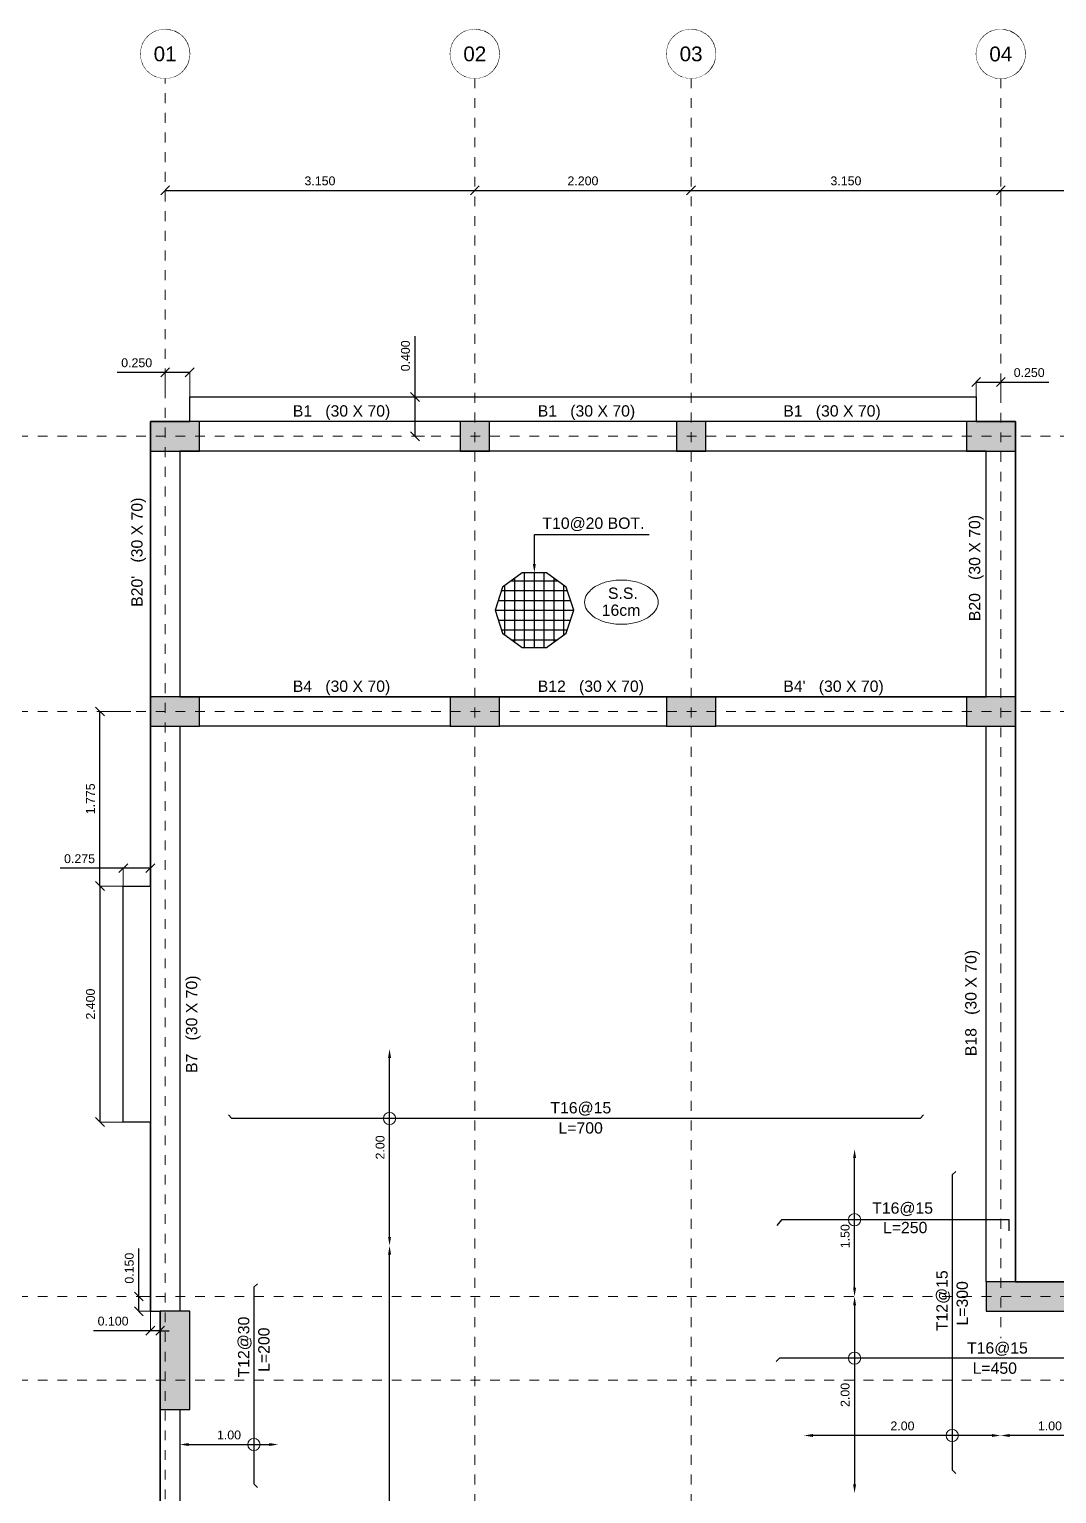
# Model space of a CAD drawing. Header units: inches. Extents: x -11.3 to 41.3, y -1.9 to 32.
# Drawn here: x 1.12 to 11.57, y 17.09 to 31.99 of the extents above; entities that cross this region are included whole.
import ezdxf
from ezdxf import colors
from ezdxf.entities.mleader import LeaderData, LeaderLine
from ezdxf.enums import TextEntityAlignment as Align
from ezdxf.math import Vec2, Vec3

# ---------------------------------------------------------------- set-up
doc = ezdxf.new("R2010")
doc.units = ezdxf.units.IN
doc.header["$MEASUREMENT"] = 0
doc.set_wipeout_variables(frame=1)
doc.linetypes.add('AXES-2ND&3RD$0$CENTER2', pattern=[1.125, 0.75, -0.125, 0.125, -0.125])
doc.linetypes.add('AXES-ROOF$0$CENTER2', pattern=[1.125, 0.75, -0.125, 0.125, -0.125])
for name, color, linetype, lineweight in [('3RD FLOOR$0$S-ANNO-DIMS', 4, 'Continuous', 0), ('3RD FLOOR$0$S-SLAB-EDGE', 2, 'Continuous', 30), ('3RD FLOOR$0$S-SLAB-EDGE @ 50', 2, 'Continuous', 30), ('AXES-2ND&3RD$0$S-AXIS-CIRC', 22, 'Continuous', 13), ('AXES-2ND&3RD$0$S-AXIS-IDEN', 52, 'Continuous', 18), ('AXES-2ND&3RD$0$S-AXIS-PLAN', 20, 'AXES-2ND&3RD$0$CENTER2', 18), ('AXES-ROOF$0$S-AXIS-PLAN', 20, 'AXES-ROOF$0$CENTER2', 18), ('COL - 3RD$0$S-CONC-PATH', 253, 'Continuous', 5)]:
    doc.layers.add(name, color=color, linetype=linetype, lineweight=lineweight)
for name, color, linetype in [('Beam20X70', 30, 'Continuous'), ('Beam30X70', 52, 'Continuous'), ('Columns', 4, 'Continuous'), ('Opening', 40, 'Continuous'), ('Slab160', 210, 'Continuous'), ('Slab300', 231, 'Continuous')]:
    doc.layers.add(name, color=color, linetype=linetype)
doc.styles.add('3RD FLOOR$0$DMA-T-S', font='sanss___.ttf', dxfattribs={"height": 0.0023})
doc.styles.add('3RD FLOOR$0$DMA-TXT-DIM', font='sanss___.ttf', dxfattribs={"height": 0.0018})
doc.styles.add('3RD FLOOR$0$Standard', font='arial.ttf')
doc.styles.add('AXES-2ND&3RD$0$DMA-T-S', font='sanss___.ttf', dxfattribs={"height": 0.0023})
doc.styles.add('AXES-ROOF$0$DMA-TXT-DIM', font='sanss___.ttf', dxfattribs={"height": 0.0018})
doc.dimstyles.new('3RD FLOOR$0$DMA-DIM', dxfattribs={"dimtxt": 0.0018, "dimasz": 0.0018, "dimexe": 0, "dimexo": 0, "dimgap": 0.001, "dimtad": 1, "dimdec": 3, "dimlfac": -1, "dimrnd": 0.001, "dimzin": 1, "dimdsep": 46, "dimtxsty": '3RD FLOOR$0$DMA-TXT-DIM', "dimblk": '3RD FLOOR$0$_Oblique', "dimcen": 0.003, "dimclrd": 256, "dimclre": 256, "dimclrt": 2, "dimadec": 3, "dimazin": 0, "dimtfac": 1, "dimtdec": 3, "dimtofl": 0, "dimtmove": 0, "dimatfit": 3, "dimfxl": 0.05, "dimtolj": 1, "dimtzin": 0, "dimlwe": -1, "dimarcsym": 0})
doc.dimstyles.new('AXES-ROOF$0$DMA-DIM', dxfattribs={"dimtxt": 0.0018, "dimasz": 0.0018, "dimexe": 0, "dimexo": 0, "dimgap": 0.001, "dimtad": 1, "dimdec": 3, "dimlfac": -1, "dimrnd": 0.001, "dimzin": 1, "dimdsep": 46, "dimtxsty": 'AXES-ROOF$0$DMA-TXT-DIM', "dimblk": 'AXES-ROOF$0$_Oblique', "dimcen": 0.003, "dimclrd": 256, "dimclre": 256, "dimclrt": 2, "dimadec": 3, "dimazin": 0, "dimtfac": 1, "dimtdec": 3, "dimtofl": 0, "dimtmove": 0, "dimatfit": 3, "dimfxl": 0.05, "dimtolj": 1, "dimtzin": 0, "dimlwe": -1, "dimarcsym": 0})

# ---------------------------------------------------------------- blocks, each defined once
blk = doc.blocks.new('3RD FLOOR$0$_Oblique')
at = {"color": 0, "linetype": 'ByBlock', "lineweight": -2}
blk.add_line((0.5, 0.5), (-0.5, -0.5), dxfattribs=at)
blk = doc.blocks.new('*D192')
at = {"layer": '3RD FLOOR$0$S-ANNO-DIMS', "lineweight": -2, "transparency": 16777216}
for p, q in [((2.075, 23.457), (1.431, 23.457)), ((2.35, 23.457), (2.075, 23.457))]:
    blk.add_line(p, q, dxfattribs=at)
at = {"layer": '3RD FLOOR$0$S-ANNO-DIMS', "transparency": 16777216}
for p, q in [((2.075, 23.275), (2.075, 23.457)), ((2.35, 23.275), (2.35, 23.457))]:
    blk.add_line(p, q, dxfattribs=at)
at = {"layer": 'Defpoints', "color": 0, "transparency": 16777216}
for p in [(2.35, 23.457), (2.075, 23.275), (2.35, 23.275)]:
    blk.add_point(p, dxfattribs=at)
at = {"layer": '3RD FLOOR$0$S-ANNO-DIMS', "lineweight": -2, "transparency": 16777216, "xscale": 0.09, "yscale": 0.09, "zscale": 0.09, "rotation": 180}
blk.add_blockref('3RD FLOOR$0$_Oblique', (2.075, 23.457), dxfattribs=at)
at = {"layer": '3RD FLOOR$0$S-ANNO-DIMS', "lineweight": -2, "transparency": 16777216, "xscale": 0.09, "yscale": 0.09, "zscale": 0.09}
blk.add_blockref('3RD FLOOR$0$_Oblique', (2.35, 23.457), dxfattribs=at)
at = {"layer": '3RD FLOOR$0$S-ANNO-DIMS', "transparency": 16777216, "insert": (1.63, 23.553), "char_height": 0.09, "attachment_point": 5, "style": '3RD FLOOR$0$DMA-TXT-DIM'}
blk.add_mtext('\\A1;0.275', dxfattribs=at)
blk = doc.blocks.new('*D193')
at = {"layer": '3RD FLOOR$0$S-ANNO-DIMS', "transparency": 16777216}
for p, q in [((2.15, 25.05), (1.837, 25.05)), ((2.075, 23.275), (1.837, 23.275))]:
    blk.add_line(p, q, dxfattribs=at)
at = {"layer": '3RD FLOOR$0$S-ANNO-DIMS', "lineweight": -2, "transparency": 16777216}
blk.add_line((1.837, 23.275), (1.837, 25.05), dxfattribs=at)
at = {"layer": 'Defpoints', "color": 0, "transparency": 16777216}
for p in [(1.837, 25.05), (2.15, 25.05), (2.075, 23.275)]:
    blk.add_point(p, dxfattribs=at)
at = {"layer": '3RD FLOOR$0$S-ANNO-DIMS', "lineweight": -2, "transparency": 16777216, "xscale": 0.09, "yscale": 0.09, "zscale": 0.09}
for p, rotation in [((1.837, 25.05), 90), ((1.837, 23.275), 270)]:
    blk.add_blockref('3RD FLOOR$0$_Oblique', p, dxfattribs=dict(at, rotation=rotation))
at = {"layer": '3RD FLOOR$0$S-ANNO-DIMS', "transparency": 16777216, "insert": (1.741, 24.162), "char_height": 0.09, "attachment_point": 5, "rotation": 90, "style": '3RD FLOOR$0$DMA-TXT-DIM'}
blk.add_mtext('\\A1;1.775', dxfattribs=at)
blk = doc.blocks.new('*D165')
at = {"layer": '3RD FLOOR$0$S-ANNO-DIMS', "transparency": 16777216}
for p, q in [((2.075, 23.275), (1.837, 23.275)), ((2.075, 20.875), (1.837, 20.875))]:
    blk.add_line(p, q, dxfattribs=at)
at = {"layer": '3RD FLOOR$0$S-ANNO-DIMS', "lineweight": -2, "transparency": 16777216}
blk.add_line((1.837, 23.275), (1.837, 20.875), dxfattribs=at)
at = {"layer": 'Defpoints', "color": 0, "transparency": 16777216}
for p in [(2.075, 23.275), (1.837, 20.875), (2.075, 20.875)]:
    blk.add_point(p, dxfattribs=at)
at = {"layer": '3RD FLOOR$0$S-ANNO-DIMS', "lineweight": -2, "transparency": 16777216, "xscale": 0.09, "yscale": 0.09, "zscale": 0.09}
for p, rotation in [((1.837, 23.275), 90), ((1.837, 20.875), 270)]:
    blk.add_blockref('3RD FLOOR$0$_Oblique', p, dxfattribs=dict(at, rotation=rotation))
at = {"layer": '3RD FLOOR$0$S-ANNO-DIMS', "transparency": 16777216, "insert": (1.741, 22.075), "char_height": 0.09, "attachment_point": 5, "rotation": 90, "style": '3RD FLOOR$0$DMA-TXT-DIM'}
blk.add_mtext('\\A1;2.400', dxfattribs=at)
blk = doc.blocks.new('*D166')
at = {"layer": '3RD FLOOR$0$S-ANNO-DIMS', "lineweight": -2, "transparency": 16777216}
for p, q in [((2.233, 19.1), (2.233, 19.588)), ((2.233, 18.95), (2.233, 19.1))]:
    blk.add_line(p, q, dxfattribs=at)
at = {"layer": '3RD FLOOR$0$S-ANNO-DIMS', "transparency": 16777216}
for p, q in [((2.35, 19.1), (2.233, 19.1)), ((2.35, 18.95), (2.233, 18.95))]:
    blk.add_line(p, q, dxfattribs=at)
at = {"layer": 'Defpoints', "color": 0, "transparency": 16777216}
for p in [(2.233, 19.1), (2.35, 19.1), (2.35, 18.95)]:
    blk.add_point(p, dxfattribs=at)
at = {"layer": '3RD FLOOR$0$S-ANNO-DIMS', "lineweight": -2, "transparency": 16777216, "xscale": 0.09, "yscale": 0.09, "zscale": 0.09}
for p, rotation in [((2.233, 19.1), 90), ((2.233, 18.95), 270)]:
    blk.add_blockref('3RD FLOOR$0$_Oblique', p, dxfattribs=dict(at, rotation=rotation))
at = {"layer": '3RD FLOOR$0$S-ANNO-DIMS', "transparency": 16777216, "insert": (2.136, 19.389), "char_height": 0.09, "attachment_point": 5, "rotation": 90, "style": '3RD FLOOR$0$DMA-TXT-DIM'}
blk.add_mtext('\\A1;0.150', dxfattribs=at)
blk = doc.blocks.new('*D339')
at = {"layer": '3RD FLOOR$0$S-ANNO-DIMS', "lineweight": -2, "transparency": 16777216}
blk.add_line((9.513, 19.19), (9.513, 20.51), dxfattribs=at)
at = {"layer": '3RD FLOOR$0$S-ANNO-DIMS', "transparency": 16777216}
for points in [[(9.498, 20.51), (9.528, 20.51), (9.513, 20.6)], [(9.498, 19.19), (9.528, 19.19), (9.513, 19.1)]]:
    blk.add_solid(points, dxfattribs=at)
at = {"layer": 'Defpoints', "color": 0, "transparency": 16777216}
for p in [(9.513, 20.6), (9.513, 20.6), (9.513, 19.1)]:
    blk.add_point(p, dxfattribs=at)
at = {"layer": '3RD FLOOR$0$S-ANNO-DIMS', "transparency": 16777216, "insert": (9.417, 19.714), "char_height": 0.09, "attachment_point": 5, "rotation": 90, "style": '3RD FLOOR$0$DMA-TXT-DIM'}
blk.add_mtext('\\A1;1.50', dxfattribs=at)
blk = doc.blocks.new('*D331')
at = {"layer": '3RD FLOOR$0$S-ANNO-DIMS', "lineweight": -2, "transparency": 16777216}
blk.add_line((10.91, 17.687), (9.09, 17.687), dxfattribs=at)
at = {"layer": '3RD FLOOR$0$S-ANNO-DIMS', "transparency": 16777216}
for points in [[(9.09, 17.702), (9.09, 17.672), (9, 17.687)], [(10.91, 17.702), (10.91, 17.672), (11, 17.687)]]:
    blk.add_solid(points, dxfattribs=at)
at = {"layer": 'Defpoints', "color": 0, "transparency": 16777216}
for p in [(9, 17.687), (9, 17.687), (11, 17.687)]:
    blk.add_point(p, dxfattribs=at)
at = {"layer": '3RD FLOOR$0$S-ANNO-DIMS', "transparency": 16777216, "insert": (10, 17.784), "char_height": 0.09, "attachment_point": 5, "style": '3RD FLOOR$0$DMA-TXT-DIM'}
blk.add_mtext('\\A1;2.00', dxfattribs=at)
blk = doc.blocks.new('*D328')
at = {"layer": '3RD FLOOR$0$S-ANNO-DIMS', "lineweight": -2, "transparency": 16777216}
blk.add_line((2.74, 17.595), (3.56, 17.595), dxfattribs=at)
at = {"layer": '3RD FLOOR$0$S-ANNO-DIMS', "transparency": 16777216}
for points in [[(2.74, 17.61), (2.74, 17.58), (2.65, 17.595)], [(3.56, 17.61), (3.56, 17.58), (3.65, 17.595)]]:
    blk.add_solid(points, dxfattribs=at)
at = {"layer": 'Defpoints', "color": 0, "transparency": 16777216}
for p in [(2.65, 17.595), (3.65, 17.595), (3.65, 17.595)]:
    blk.add_point(p, dxfattribs=at)
at = {"layer": '3RD FLOOR$0$S-ANNO-DIMS', "transparency": 16777216, "insert": (3.15, 17.692), "char_height": 0.09, "attachment_point": 5, "style": '3RD FLOOR$0$DMA-TXT-DIM'}
blk.add_mtext('\\A1;1.00', dxfattribs=at)
blk = doc.blocks.new('*D326')
at = {"layer": '3RD FLOOR$0$S-ANNO-DIMS', "lineweight": -2, "transparency": 16777216}
blk.add_line((4.783, 10.207), (4.783, 19.527), dxfattribs=at)
at = {"layer": '3RD FLOOR$0$S-ANNO-DIMS', "transparency": 16777216}
for points in [[(4.768, 19.527), (4.798, 19.527), (4.783, 19.617)], [(4.768, 10.207), (4.798, 10.207), (4.783, 10.117)]]:
    blk.add_solid(points, dxfattribs=at)
at = {"layer": 'Defpoints', "color": 0, "transparency": 16777216}
for p in [(4.783, 19.617), (4.783, 19.617), (4.783, 10.117)]:
    blk.add_point(p, dxfattribs=at)
at = {"layer": '3RD FLOOR$0$S-ANNO-DIMS', "transparency": 16777216, "insert": (4.687, 14.867), "char_height": 0.09, "attachment_point": 5, "rotation": 90, "style": '3RD FLOOR$0$DMA-TXT-DIM'}
blk.add_mtext('\\A1;9.50', dxfattribs=at)
blk = doc.blocks.new('*D324')
at = {"layer": '3RD FLOOR$0$S-ANNO-DIMS', "lineweight": -2, "transparency": 16777216}
blk.add_line((4.783, 19.707), (4.783, 21.527), dxfattribs=at)
at = {"layer": '3RD FLOOR$0$S-ANNO-DIMS', "transparency": 16777216}
for points in [[(4.768, 21.527), (4.798, 21.527), (4.783, 21.617)], [(4.768, 19.707), (4.798, 19.707), (4.783, 19.617)]]:
    blk.add_solid(points, dxfattribs=at)
at = {"layer": 'Defpoints', "color": 0, "transparency": 16777216}
for p in [(4.783, 21.617), (4.783, 21.617), (4.783, 19.617)]:
    blk.add_point(p, dxfattribs=at)
at = {"layer": '3RD FLOOR$0$S-ANNO-DIMS', "transparency": 16777216, "insert": (4.687, 20.617), "char_height": 0.09, "attachment_point": 5, "rotation": 90, "style": '3RD FLOOR$0$DMA-TXT-DIM'}
blk.add_mtext('\\A1;2.00', dxfattribs=at)
blk = doc.blocks.new('AXES-ROOF$0$_Oblique')
at = {"color": 0, "linetype": 'ByBlock', "lineweight": -2}
blk.add_line((0.5, 0.5), (-0.5, -0.5), dxfattribs=at)
blk = doc.blocks.new('*D405')
at = {"layer": '3RD FLOOR$0$S-ANNO-DIMS', "lineweight": -2, "transparency": 16777216}
blk.add_line((2.5, 30.351), (5.65, 30.351), dxfattribs=at)
at = {"layer": 'Defpoints', "color": 0, "transparency": 16777216}
for p in [(2.5, 30.351), (5.65, 30.351), (5.65, 30.351)]:
    blk.add_point(p, dxfattribs=at)
at = {"layer": '3RD FLOOR$0$S-ANNO-DIMS', "lineweight": -2, "transparency": 16777216, "xscale": 0.09, "yscale": 0.09, "zscale": 0.09, "rotation": 180}
blk.add_blockref('AXES-ROOF$0$_Oblique', (2.5, 30.351), dxfattribs=at)
at = {"layer": '3RD FLOOR$0$S-ANNO-DIMS', "lineweight": -2, "transparency": 16777216, "xscale": 0.09, "yscale": 0.09, "zscale": 0.09}
blk.add_blockref('AXES-ROOF$0$_Oblique', (5.65, 30.351), dxfattribs=at)
at = {"layer": '3RD FLOOR$0$S-ANNO-DIMS', "transparency": 16777216, "insert": (4.075, 30.447), "char_height": 0.09, "attachment_point": 5, "style": 'AXES-ROOF$0$DMA-TXT-DIM'}
blk.add_mtext('\\A1;3.150', dxfattribs=at)
blk = doc.blocks.new('*D403')
at = {"layer": '3RD FLOOR$0$S-ANNO-DIMS', "lineweight": -2, "transparency": 16777216}
blk.add_line((5.65, 30.351), (7.85, 30.351), dxfattribs=at)
at = {"layer": 'Defpoints', "color": 0, "transparency": 16777216}
for p in [(5.65, 30.351), (7.85, 30.351), (7.85, 30.351)]:
    blk.add_point(p, dxfattribs=at)
at = {"layer": '3RD FLOOR$0$S-ANNO-DIMS', "lineweight": -2, "transparency": 16777216, "xscale": 0.09, "yscale": 0.09, "zscale": 0.09, "rotation": 180}
blk.add_blockref('AXES-ROOF$0$_Oblique', (5.65, 30.351), dxfattribs=at)
at = {"layer": '3RD FLOOR$0$S-ANNO-DIMS', "lineweight": -2, "transparency": 16777216, "xscale": 0.09, "yscale": 0.09, "zscale": 0.09}
blk.add_blockref('AXES-ROOF$0$_Oblique', (7.85, 30.351), dxfattribs=at)
at = {"layer": '3RD FLOOR$0$S-ANNO-DIMS', "transparency": 16777216, "insert": (6.75, 30.447), "char_height": 0.09, "attachment_point": 5, "style": 'AXES-ROOF$0$DMA-TXT-DIM'}
blk.add_mtext('\\A1;2.200', dxfattribs=at)
blk = doc.blocks.new('*D401')
at = {"layer": '3RD FLOOR$0$S-ANNO-DIMS', "lineweight": -2, "transparency": 16777216}
blk.add_line((7.85, 30.351), (11, 30.351), dxfattribs=at)
at = {"layer": '3RD FLOOR$0$S-ANNO-DIMS', "transparency": 16777216}
blk.add_line((11, 30.261), (11, 30.351), dxfattribs=at)
at = {"layer": 'Defpoints', "color": 0, "transparency": 16777216}
for p in [(7.85, 30.351), (11, 30.351), (11, 30.261)]:
    blk.add_point(p, dxfattribs=at)
at = {"layer": '3RD FLOOR$0$S-ANNO-DIMS', "lineweight": -2, "transparency": 16777216, "xscale": 0.09, "yscale": 0.09, "zscale": 0.09, "rotation": 180}
blk.add_blockref('AXES-ROOF$0$_Oblique', (7.85, 30.351), dxfattribs=at)
at = {"layer": '3RD FLOOR$0$S-ANNO-DIMS', "lineweight": -2, "transparency": 16777216, "xscale": 0.09, "yscale": 0.09, "zscale": 0.09}
blk.add_blockref('AXES-ROOF$0$_Oblique', (11, 30.351), dxfattribs=at)
at = {"layer": '3RD FLOOR$0$S-ANNO-DIMS', "transparency": 16777216, "insert": (9.425, 30.447), "char_height": 0.09, "attachment_point": 5, "style": 'AXES-ROOF$0$DMA-TXT-DIM'}
blk.add_mtext('\\A1;3.150', dxfattribs=at)
blk = doc.blocks.new('*D345')
at = {"layer": '3RD FLOOR$0$S-ANNO-DIMS', "lineweight": -2, "transparency": 16777216}
blk.add_line((11, 30.351), (17.3, 30.351), dxfattribs=at)
at = {"layer": '3RD FLOOR$0$S-ANNO-DIMS', "transparency": 16777216}
blk.add_line((17.3, 30.261), (17.3, 30.351), dxfattribs=at)
at = {"layer": 'Defpoints', "color": 0, "transparency": 16777216}
for p in [(11, 30.351), (17.3, 30.351), (17.3, 30.261)]:
    blk.add_point(p, dxfattribs=at)
at = {"layer": '3RD FLOOR$0$S-ANNO-DIMS', "lineweight": -2, "transparency": 16777216, "xscale": 0.09, "yscale": 0.09, "zscale": 0.09, "rotation": 180}
blk.add_blockref('AXES-ROOF$0$_Oblique', (11, 30.351), dxfattribs=at)
at = {"layer": '3RD FLOOR$0$S-ANNO-DIMS', "lineweight": -2, "transparency": 16777216, "xscale": 0.09, "yscale": 0.09, "zscale": 0.09}
blk.add_blockref('AXES-ROOF$0$_Oblique', (17.3, 30.351), dxfattribs=at)
at = {"layer": '3RD FLOOR$0$S-ANNO-DIMS', "transparency": 16777216, "insert": (14.15, 30.447), "char_height": 0.09, "attachment_point": 5, "style": 'AXES-ROOF$0$DMA-TXT-DIM'}
blk.add_mtext('\\A1;6.300', dxfattribs=at)
blk = doc.blocks.new('*D245')
at = {"layer": '3RD FLOOR$0$S-ANNO-DIMS', "transparency": 16777216}
for p, q in [((2.35, 18.95), (2.35, 18.753)), ((2.45, 18.95), (2.45, 18.753))]:
    blk.add_line(p, q, dxfattribs=at)
at = {"layer": '3RD FLOOR$0$S-ANNO-DIMS', "lineweight": -2, "transparency": 16777216}
for p, q in [((2.35, 18.753), (1.772, 18.753)), ((2.45, 18.753), (2.35, 18.753)), ((2.45, 18.753), (2.54, 18.753))]:
    blk.add_line(p, q, dxfattribs=at)
at = {"layer": 'Defpoints', "color": 0, "transparency": 16777216}
for p in [(2.35, 18.95), (2.45, 18.95), (2.35, 18.753)]:
    blk.add_point(p, dxfattribs=at)
at = {"layer": '3RD FLOOR$0$S-ANNO-DIMS', "lineweight": -2, "transparency": 16777216, "xscale": 0.09, "yscale": 0.09, "zscale": 0.09}
blk.add_blockref('3RD FLOOR$0$_Oblique', (2.35, 18.753), dxfattribs=at)
at = {"layer": '3RD FLOOR$0$S-ANNO-DIMS', "lineweight": -2, "transparency": 16777216, "xscale": 0.09, "yscale": 0.09, "zscale": 0.09, "rotation": 180}
blk.add_blockref('3RD FLOOR$0$_Oblique', (2.45, 18.753), dxfattribs=at)
at = {"layer": '3RD FLOOR$0$S-ANNO-DIMS', "transparency": 16777216, "insert": (1.971, 18.85), "char_height": 0.09, "attachment_point": 5, "style": '3RD FLOOR$0$DMA-TXT-DIM'}
blk.add_mtext('\\A1;0.100', dxfattribs=at)
blk = doc.blocks.new('*D322')
at = {"layer": '3RD FLOOR$0$S-ANNO-DIMS', "lineweight": -2, "transparency": 16777216}
blk.add_line((11.91, 17.687), (11.09, 17.687), dxfattribs=at)
at = {"layer": '3RD FLOOR$0$S-ANNO-DIMS', "transparency": 16777216}
for points in [[(11.09, 17.702), (11.09, 17.672), (11, 17.687)], [(11.91, 17.702), (11.91, 17.672), (12, 17.687)]]:
    blk.add_solid(points, dxfattribs=at)
at = {"layer": 'Defpoints', "color": 0, "transparency": 16777216}
for p in [(11, 17.687), (11, 17.687), (12, 17.687)]:
    blk.add_point(p, dxfattribs=at)
at = {"layer": '3RD FLOOR$0$S-ANNO-DIMS', "transparency": 16777216, "insert": (11.5, 17.784), "char_height": 0.09, "attachment_point": 5, "style": '3RD FLOOR$0$DMA-TXT-DIM'}
blk.add_mtext('\\A1;1.00', dxfattribs=at)
blk = doc.blocks.new('3RD FLOOR$0$ssnot')
at = {"layer": '3RD FLOOR$0$S-ANNO-DIMS'}
blk.add_lwpolyline([(-0.75, 0, 0.152216), (-0.701, -0.158, 0.106943), (-0.53, -0.318, 0.074343), (-0.3, -0.413, 0.060974), (0, -0.45, 0.060974), (0.3, -0.413, 0.074343), (0.53, -0.318, 0.106943), (0.701, -0.158, 0.152216), (0.75, 0, 0.152216), (0.701, 0.158, 0.106943), (0.53, 0.318, 0.074343), (0.3, 0.413, 0.060974), (0, 0.45, 0.060974), (-0.3, 0.413, 0.074343), (-0.53, 0.318, 0.106943), (-0.701, 0.158, 0.152216)], format="xyb", close=True, dxfattribs=at)
blk = doc.blocks.new('*D307')
at = {"layer": '3RD FLOOR$0$S-ANNO-DIMS', "lineweight": -2, "transparency": 16777216}
for p, q in [((2.5, 28.5), (2.012, 28.5)), ((2.75, 28.5), (2.5, 28.5))]:
    blk.add_line(p, q, dxfattribs=at)
at = {"layer": '3RD FLOOR$0$S-ANNO-DIMS', "transparency": 16777216}
for p, q in [((2.5, 28.25), (2.5, 28.5)), ((2.75, 28.25), (2.75, 28.5))]:
    blk.add_line(p, q, dxfattribs=at)
at = {"layer": 'Defpoints', "color": 0, "transparency": 16777216}
for p in [(2.5, 28.5), (2.5, 28.25), (2.75, 28.25)]:
    blk.add_point(p, dxfattribs=at)
at = {"layer": '3RD FLOOR$0$S-ANNO-DIMS', "lineweight": -2, "transparency": 16777216, "xscale": 0.09, "yscale": 0.09, "zscale": 0.09, "rotation": 180}
blk.add_blockref('3RD FLOOR$0$_Oblique', (2.5, 28.5), dxfattribs=at)
at = {"layer": '3RD FLOOR$0$S-ANNO-DIMS', "lineweight": -2, "transparency": 16777216, "xscale": 0.09, "yscale": 0.09, "zscale": 0.09}
blk.add_blockref('3RD FLOOR$0$_Oblique', (2.75, 28.5), dxfattribs=at)
at = {"layer": '3RD FLOOR$0$S-ANNO-DIMS', "transparency": 16777216, "insert": (2.211, 28.597), "char_height": 0.09, "attachment_point": 5, "style": '3RD FLOOR$0$DMA-TXT-DIM'}
blk.add_mtext('\\A1;0.250', dxfattribs=at)
blk = doc.blocks.new('*D308')
at = {"layer": '3RD FLOOR$0$S-ANNO-DIMS', "lineweight": -2, "transparency": 16777216}
for p, q in [((5.042, 28.25), (5.042, 28.867)), ((5.042, 27.85), (5.042, 28.25))]:
    blk.add_line(p, q, dxfattribs=at)
at = {"layer": '3RD FLOOR$0$S-ANNO-DIMS', "transparency": 16777216}
for p, q in [((5.138, 28.25), (5.042, 28.25)), ((5.138, 27.85), (5.042, 27.85))]:
    blk.add_line(p, q, dxfattribs=at)
at = {"layer": 'Defpoints', "color": 0, "transparency": 16777216}
for p in [(5.042, 28.25), (5.138, 28.25), (5.138, 27.85)]:
    blk.add_point(p, dxfattribs=at)
at = {"layer": '3RD FLOOR$0$S-ANNO-DIMS', "lineweight": -2, "transparency": 16777216, "xscale": 0.09, "yscale": 0.09, "zscale": 0.09}
for p, rotation in [((5.042, 28.25), 90), ((5.042, 27.85), 270)]:
    blk.add_blockref('3RD FLOOR$0$_Oblique', p, dxfattribs=dict(at, rotation=rotation))
at = {"layer": '3RD FLOOR$0$S-ANNO-DIMS', "transparency": 16777216, "insert": (4.945, 28.668), "char_height": 0.09, "attachment_point": 5, "rotation": 90, "style": '3RD FLOOR$0$DMA-TXT-DIM'}
blk.add_mtext('\\A1;0.400', dxfattribs=at)
blk = doc.blocks.new('*D309')
at = {"layer": '3RD FLOOR$0$S-ANNO-DIMS', "transparency": 16777216}
for p, q in [((10.75, 28.25), (10.75, 28.401)), ((11, 28.25), (11, 28.401))]:
    blk.add_line(p, q, dxfattribs=at)
at = {"layer": '3RD FLOOR$0$S-ANNO-DIMS', "lineweight": -2, "transparency": 16777216}
for p, q in [((10.75, 28.401), (11, 28.401)), ((11, 28.401), (11.488, 28.401))]:
    blk.add_line(p, q, dxfattribs=at)
at = {"layer": 'Defpoints', "color": 0, "transparency": 16777216}
for p in [(11, 28.401), (10.75, 28.25), (11, 28.25)]:
    blk.add_point(p, dxfattribs=at)
at = {"layer": '3RD FLOOR$0$S-ANNO-DIMS', "lineweight": -2, "transparency": 16777216, "xscale": 0.09, "yscale": 0.09, "zscale": 0.09, "rotation": 180}
blk.add_blockref('3RD FLOOR$0$_Oblique', (10.75, 28.401), dxfattribs=at)
at = {"layer": '3RD FLOOR$0$S-ANNO-DIMS', "lineweight": -2, "transparency": 16777216, "xscale": 0.09, "yscale": 0.09, "zscale": 0.09}
blk.add_blockref('3RD FLOOR$0$_Oblique', (11, 28.401), dxfattribs=at)
at = {"layer": '3RD FLOOR$0$S-ANNO-DIMS', "transparency": 16777216, "insert": (11.289, 28.497), "char_height": 0.09, "attachment_point": 5, "style": '3RD FLOOR$0$DMA-TXT-DIM'}
blk.add_mtext('\\A1;0.250', dxfattribs=at)
blk = doc.blocks.new('*D315')
at = {"layer": '3RD FLOOR$0$S-ANNO-DIMS', "lineweight": -2, "transparency": 16777216}
blk.add_line((9.513, 19.01), (9.513, 17.19), dxfattribs=at)
at = {"layer": '3RD FLOOR$0$S-ANNO-DIMS', "transparency": 16777216}
for points in [[(9.498, 19.01), (9.528, 19.01), (9.513, 19.1)], [(9.498, 17.19), (9.528, 17.19), (9.513, 17.1)]]:
    blk.add_solid(points, dxfattribs=at)
at = {"layer": 'Defpoints', "color": 0, "transparency": 16777216}
for p in [(9.513, 19.1), (9.513, 17.1), (9.513, 17.1)]:
    blk.add_point(p, dxfattribs=at)
at = {"layer": '3RD FLOOR$0$S-ANNO-DIMS', "transparency": 16777216, "insert": (9.417, 18.1), "char_height": 0.09, "attachment_point": 5, "rotation": 90, "style": '3RD FLOOR$0$DMA-TXT-DIM'}
blk.add_mtext('\\A1;2.00', dxfattribs=at)
blk = doc.blocks.new('AXES-2ND&3RD$0$GI')
at = {"layer": 'AXES-2ND&3RD$0$S-AXIS-CIRC'}
blk.add_circle((0, 0), 0.005, dxfattribs=at)
at = {"layer": 'AXES-2ND&3RD$0$S-AXIS-IDEN', "style": 'AXES-2ND&3RD$0$DMA-T-S'}
blk.add_attdef('GRID_INDICATOR', text='', height=0.003, dxfattribs=at).set_placement((0, 0), align=Align.MIDDLE)
blk.add_wipeout([(0, 0.005), (0.0017, 0.0047), (0.00306, 0.00395), (0.00388, 0.00315), (0.00443, 0.00232), (0.00481, 0.00137), (0.005, 0), (0.00493, -0.00086), (0.00455, -0.00207), (0.00368, -0.00338), (0.00281, -0.00414), (0.00209, -0.00454), (0.00139, -0.0048), (0.00044, -0.00498), (-0.00046, -0.00498), (-0.00143, -0.00479), (-0.00255, -0.0043), (-0.00307, -0.00394), (-0.00383, -0.00322), (-0.0044, -0.00237), (-0.00482, -0.00132), (-0.00498, -0.00047), (-0.00493, 0.00082), (-0.00466, 0.0018), (-0.00433, 0.0025), (-0.00388, 0.00315), (-0.00314, 0.00389), (-0.00238, 0.0044), (-0.00159, 0.00474), (-0.00097, 0.0049)]).dxf.layer = 'AXES-2ND&3RD$0$S-AXIS-CIRC'
for tag, p in [('LINE_1', (0, 0.0015)), ('LINE_2', (0, -0.00216))]:
    blk.add_attdef(tag, text='', height=0.003, dxfattribs=at).set_placement(p, align=Align.MIDDLE)

msp = doc.modelspace()

# ---------------------------------------------------------------- hatches: boundary and pattern name
at = {"layer": 'COL - 3RD$0$S-CONC-PATH'}
for points in [[(2.85, 27.7), (2.85, 28), (2.35, 28), (2.35, 27.7)], [(5.8, 27.7), (5.8, 28), (5.5, 28), (5.5, 27.7)], [(8, 27.7), (8, 28), (7.7, 28), (7.7, 27.7)], [(11.15, 27.7), (11.15, 28), (10.65, 28), (10.65, 27.7)], [(2.85, 24.9), (2.85, 25.2), (2.35, 25.2), (2.35, 24.9)], [(5.9, 24.9), (5.9, 25.2), (5.3999, 25.2), (5.3999, 24.9)], [(8.1001, 24.9), (8.1001, 25.2), (7.6, 25.2), (7.6, 24.9)], [(10.65, 25.2), (10.65, 24.9), (11.15, 24.9), (11.15, 25.2)], [(11.75, 18.95), (11.75, 19.25), (10.85, 19.25), (10.85, 18.95)], [(2.75, 18.95), (2.45, 18.95), (2.45, 17.95), (2.75, 17.95)]]:
    msp.add_hatch(color=256, dxfattribs=at).paths.add_polyline_path(points)

# ---------------------------------------------------------------- linework, layer by layer
at = {"linetype": 'Continuous'}
for p, q in [((5.5599, 28), (2.85, 28)), ((7.7599, 28), (5.7401, 28)), ((10.65, 28), (7.9401, 28)), ((2.35, 27.7), (2.35, 25.2)), ((2.65, 27.7), (2.65, 25.2)), ((5.5599, 27.7), (2.85, 27.7)), ((7.7599, 27.7), (5.7401, 27.7)), ((10.65, 27.7), (7.9401, 27.7)), ((10.85, 25.2), (10.85, 27.7)), ((11.15, 25.2), (11.15, 27.7)), ((5.3999, 25.2), (2.85, 25.2)), ((7.6, 25.2), (5.9, 25.2)), ((10.65, 25.2), (8.1001, 25.2)), ((2.35, 24.9), (2.35, 18.95)), ((2.65, 24.9), (2.65, 18.95)), ((5.3999, 24.9), (2.85, 24.9)), ((7.6, 24.9), (5.9, 24.9)), ((10.65, 24.9), (8.1001, 24.9)), ((10.85, 19.25), (10.85, 24.9)), ((11.15, 19.25), (11.15, 24.9)), ((2.35, 18.95), (2.45, 18.95)), ((2.65, 17.95), (2.65, 12.0001))]:
    msp.add_line(p, q, dxfattribs=at)
at = {"flags": 128}
msp.add_lwpolyline([(6.6558, 26.0809), (6.5794, 26.316), (6.3794, 26.4613), (6.1322, 26.4613), (5.9322, 26.316), (5.8558, 26.0809), (5.9322, 25.8458), (6.1322, 25.7005), (6.3794, 25.7005), (6.5794, 25.8458)], close=True, dxfattribs=at)
at = {"linetype": 'Continuous'}
msp.add_lwpolyline([(2.45, 15.4), (2.45, 17.95), (2.45, 13.5), (2.35, 13.5), (2.35, 12.0001)], dxfattribs=at)
at = {"layer": '3RD FLOOR$0$S-ANNO-DIMS'}
for centre in [(4.7833, 20.912), (9.5131, 19.8816), (9.5131, 18.4733), (10.5066, 17.6874), (3.4034, 17.5953)]:
    msp.add_circle(centre, 0.0625, dxfattribs=at)
at = {"layer": '3RD FLOOR$0$S-SLAB-EDGE', "extrusion": (0, 0, -1)}
for p, q in [((6.0215, 26.3809), (6.4901, 26.3809)), ((6.0558, 25.756), (6.0558, 26.4058)), ((6.1558, 25.7005), (6.1558, 26.4613)), ((6.2558, 25.7005), (6.2558, 26.4613)), ((6.3558, 25.7005), (6.3558, 26.4613)), ((6.4558, 25.756), (6.4558, 26.4058)), ((5.9208, 26.2809), (6.5908, 26.2809)), ((5.9558, 25.8286), (5.9558, 26.3332)), ((6.5558, 25.8286), (6.5558, 26.3332)), ((5.8558, 26.0809), (6.6558, 26.0809)), ((5.8883, 26.1809), (6.6233, 26.1809)), ((5.8883, 25.9809), (6.6233, 25.9809)), ((5.9208, 25.8809), (6.5908, 25.8809)), ((6.0215, 25.7809), (6.4901, 25.7809))]:
    msp.add_line(p, q, dxfattribs=at)
at = {"layer": '3RD FLOOR$0$S-SLAB-EDGE', "linetype": 'Continuous'}
msp.add_lwpolyline([(10.2154, 20.9474), (10.1801, 20.912), (3.1801, 20.912), (3.1447, 20.9474)], dxfattribs=at)
at = {"layer": '3RD FLOOR$0$S-SLAB-EDGE', "ltscale": 0.01}
for points in [[(10.542, 20.3726), (10.5066, 20.3372), (10.5066, 17.3372), (10.542, 17.3019)], [(11.0843, 19.7701), (11.0843, 19.8816), (8.7708, 19.8816), (8.7229, 19.8239)], [(3.4388, 19.2302), (3.4034, 19.1949), (3.4034, 17.1949), (3.4388, 17.1595)], [(13.2854, 18.438), (13.25, 18.4733), (8.75, 18.4733), (8.7146, 18.438)]]:
    msp.add_lwpolyline(points, dxfattribs=at)
at = {"layer": 'AXES-2ND&3RD$0$S-AXIS-PLAN', "ltscale": 0.01}
msp.add_line((-2.1947, 27.85), (30.7233, 27.85), dxfattribs=at)
at = {"layer": 'AXES-ROOF$0$S-AXIS-PLAN', "ltscale": 0.01}
for p, q in [((2.5, -1.3613), (2.5, 31.4902)), ((5.65, 31.4902), (5.65, -1.3613)), ((7.85, 31.4902), (7.85, -1.3613)), ((11, 31.4892), (11, 18.6776)), ((-2.1947, 25.05), (30.7233, 25.05)), ((-2.1947, 19.1), (30.7233, 19.1)), ((-2.1947, 18.25), (30.7233, 18.25))]:
    msp.add_line(p, q, dxfattribs=at)
at = {"layer": 'Beam20X70'}
for p, q in [((2.45, 13.5), (2.45, 17.95)), ((2.65, 17.95), (2.65, 13.5))]:
    msp.add_line(p, q, dxfattribs=at)
at = {"layer": 'Beam30X70', "linetype": 'Continuous'}
for p, q in [((5.5, 28), (2.85, 28)), ((7.7, 28), (5.8, 28)), ((10.65, 28), (8, 28)), ((2.35, 27.7), (2.35, 25.2)), ((2.65, 27.7), (2.65, 25.2)), ((5.5, 27.7), (2.85, 27.7)), ((7.7, 27.7), (5.8, 27.7)), ((10.65, 27.7), (8, 27.7)), ((10.85, 25.2), (10.85, 27.7)), ((11.15, 25.2), (11.15, 27.7)), ((5.3999, 25.2), (2.85, 25.2)), ((7.6, 25.2), (5.9, 25.2)), ((10.65, 25.2), (8.1001, 25.2)), ((2.35, 24.9), (2.35, 18.95)), ((2.65, 24.9), (2.65, 18.95)), ((5.3999, 24.9), (2.85, 24.9)), ((7.6, 24.9), (5.9, 24.9)), ((10.65, 24.9), (8.1001, 24.9)), ((10.85, 19.25), (10.85, 24.9)), ((11.15, 19.25), (11.15, 24.9))]:
    msp.add_line(p, q, dxfattribs=at)
at = {"layer": 'Columns'}
for points in [[(2.85, 27.7), (2.85, 28), (2.35, 28), (2.35, 27.7)], [(5.8, 27.7), (5.8, 28), (5.5, 28), (5.5, 27.7)], [(8, 27.7), (8, 28), (7.7, 28), (7.7, 27.7)], [(11.15, 27.7), (11.15, 28), (10.65, 28), (10.65, 27.7)], [(2.85, 24.9), (2.85, 25.2), (2.35, 25.2), (2.35, 24.9)], [(5.9, 24.9), (5.9, 25.2), (5.3999, 25.2), (5.3999, 24.9)], [(8.1001, 24.9), (8.1001, 25.2), (7.6, 25.2), (7.6, 24.9)], [(10.65, 25.2), (10.65, 24.9), (11.15, 24.9), (11.15, 25.2)], [(11.75, 18.95), (11.75, 19.25), (10.85, 19.25), (10.85, 18.95)], [(2.75, 18.95), (2.45, 18.95), (2.45, 17.95), (2.75, 17.95)]]:
    msp.add_lwpolyline(points, close=True, dxfattribs=at)
at = {"layer": 'Opening'}
msp.add_lwpolyline([(2.65, 25.2), (10.85, 25.2), (10.85, 27.7), (2.65, 27.7)], close=True, dxfattribs=at)
at = {"layer": 'Opening', "linetype": 'Continuous'}
msp.add_lwpolyline([(2.65, 25.2), (10.85, 25.2), (10.85, 27.7), (2.65, 27.7)], close=True, dxfattribs=at)
at = {"layer": 'Slab160', "linetype": 'Continuous'}
msp.add_lwpolyline([(2.65, 25.2), (10.85, 25.2), (10.85, 27.7), (2.65, 27.7)], close=True, dxfattribs=at)
at = {"layer": 'Slab300', "linetype": 'Continuous'}
msp.add_lwpolyline([(2.45, 13.75), (2.45, 18.9483), (2.35, 18.95), (2.35, 20.875), (2.075, 20.875), (2.075, 23.275), (2.35, 23.275), (2.35, 28), (2.75, 28), (2.75, 28.25), (10.75, 28.25), (10.75, 28), (11.15, 28), (11.15, 19.25), (17.15, 19.25), (17.15, 25.2), (17.74, 25.2), (17.74, 25.475), (20.14, 25.475)], dxfattribs=at)

# ---------------------------------------------------------------- block references
at = {"layer": '3RD FLOOR$0$S-ANNO-DIMS', "linetype": 'Continuous', "xscale": 0.5, "yscale": 0.5, "zscale": 0.5}
msp.add_blockref('3RD FLOOR$0$ssnot', (7.141, 26.1628), dxfattribs=at)

# ---------------------------------------------------------------- texts
at = {"layer": '3RD FLOOR$0$S-ANNO-DIMS', "style": '3RD FLOOR$0$DMA-T-S'}
for s, p in [('T10@20 BOT.', (6.3377, 26.9084)), ('T16@15', (6.4189, 20.9632)), ('L=700', (6.5013, 20.7577)), ('T16@15', (9.6922, 19.9429)), ('L=250', (9.8021, 19.7446)), ('T16@15', (10.6565, 18.5202)), ('L=450', (10.7134, 18.3148))]:
    msp.add_text(s, height=0.115, dxfattribs=at).set_placement(p)
for s, rotation, p in [('S.S.', 0, (7.0047, 26.1961)), ('16cm', 0, (6.941, 26.0233)), ('T12@15', 90, (10.4597, 18.7485)), ('L=300', 90, (10.6652, 18.8055)), ('T12@30', 90, (3.3565, 18.277)), ('L=200', 90, (3.5619, 18.334))]:
    msp.add_text(s, height=0.115, rotation=rotation, dxfattribs=at).set_placement(p)
at = {"layer": '3RD FLOOR$0$S-SLAB-EDGE', "style": '3RD FLOOR$0$DMA-T-S'}
for s, rotation, p in [('B1   (30 X 70)', 0, (3.799, 28.0502)), ('B1   (30 X 70)', 0, (6.2903, 28.0502)), ('B1   (30 X 70)', 0, (8.7878, 28.0502)), ("B20'   (30 X 70)", 90, (2.2709, 26.115)), ('B20   (30 X 70)', 90, (10.7914, 25.969)), ('B4   (30 X 70)', 0, (3.799, 25.2502)), ('B12   (30 X 70)', 0, (6.2903, 25.2502)), ("B4'   (30 X 70)", 0, (8.7878, 25.2502)), ('B18   (30 X 70)', 90, (10.7531, 21.5453)), ('B7   (30 X 70)', 90, (2.827, 21.3742))]:
    msp.add_text(s, height=0.115, rotation=rotation, dxfattribs=at).set_placement(p)

# ---------------------------------------------------------------- dimensions: what is measured, and where the dimension line sits
at = {"layer": '3RD FLOOR$0$S-ANNO-DIMS'}
for base, p1, p2, dimstyle, override, picture, middle in [((5.65, 30.3507), (2.5, 30.3507), (5.65, 30.3507), 'AXES-ROOF$0$DMA-DIM', {"dimscale": 0, "dimclrt": 256, "dimtix": 1, "dimtofl": 1, "dimtmove": 1, "dimatfit": 0}, '*D405', (4.075, 30.4471)), ((7.85, 30.3507), (5.65, 30.3507), (7.85, 30.3507), 'AXES-ROOF$0$DMA-DIM', {"dimscale": 0, "dimclrt": 256, "dimtix": 1, "dimtofl": 1, "dimtmove": 1, "dimatfit": 0}, '*D403', (6.75, 30.447)), ((11, 30.3507), (7.85, 30.3507), (11, 30.2607), 'AXES-ROOF$0$DMA-DIM', {"dimscale": 0, "dimclrt": 256, "dimtix": 1, "dimtofl": 1, "dimtmove": 1, "dimatfit": 0}, '*D401', (9.425, 30.4471)), ((17.3, 30.3507), (11, 30.3507), (17.3, 30.2607), 'AXES-ROOF$0$DMA-DIM', {"dimscale": 0, "dimclrt": 256, "dimtix": 1, "dimtofl": 1, "dimtmove": 1, "dimatfit": 0}, '*D345', (14.15, 30.4471)), ((2.5, 28.5002), (2.75, 28.25), (2.5, 28.25), '3RD FLOOR$0$DMA-DIM', {"dimscale": 0, "dimclrt": 256, "dimtix": 0, "dimtofl": 1, "dimtmove": 0, "dimatfit": 3}, '*D307', (2.2112, 28.5966)), ((11, 28.4005), (10.75, 28.25), (11, 28.25), '3RD FLOOR$0$DMA-DIM', {"dimscale": 0, "dimclrt": 256, "dimtix": 0, "dimtofl": 1, "dimtmove": 0, "dimatfit": 3}, '*D309', (11.2888, 28.4969)), ((2.35, 18.7533), (2.45, 18.95), (2.35, 18.95), '3RD FLOOR$0$DMA-DIM', {"dimscale": 0, "dimclrt": 256, "dimtix": 0, "dimtofl": 1, "dimtmove": 0, "dimatfit": 3}, '*D245', (1.9712, 18.8497)), ((3.65, 17.5953), (2.65, 17.5953), (3.65, 17.5953), '3RD FLOOR$0$DMA-DIM', {"dimscale": 0, "dimdec": 2, "dimsah": 1, "dimclrt": 256, "dimtix": 0, "dimtofl": 0, "dimtmove": 0, "dimatfit": 3}, '*D328', (3.15, 17.6917))]:
    dim = msp.add_linear_dim(base=base, p1=p1, p2=p2, dimstyle=dimstyle, override=override, dxfattribs=at)
    dim.commit()
    dim.dimension.update_dxf_attribs({"geometry": picture, "text_midpoint": middle})
for base, p1, p2, override, picture, middle in [((5.0418, 28.25), (5.1382, 27.85), (5.1382, 28.25), {"dimscale": 0, "dimclrt": 256, "dimtix": 0, "dimtofl": 1, "dimtmove": 0, "dimatfit": 3}, '*D308', (5.0418, 28.6681)), ((9.5131, 20.6), (9.5131, 19.1), (9.5131, 20.6), {"dimscale": 0, "dimdec": 2, "dimsah": 1, "dimclrt": 256, "dimtix": 0, "dimtofl": 0, "dimtmove": 0, "dimatfit": 3}, '*D339', (9.5131, 19.7142)), ((9.5131, 17.1), (9.5131, 19.1), (9.5131, 17.1), {"dimscale": 0, "dimdec": 2, "dimsah": 1, "dimclrt": 256, "dimtix": 0, "dimtofl": 0, "dimtmove": 0, "dimatfit": 3}, '*D315', (9.5131, 18.1))]:
    dim = msp.add_linear_dim(base=base, p1=p1, p2=p2, angle=90, dimstyle='3RD FLOOR$0$DMA-DIM', override=override, dxfattribs=at)
    dim.commit()
    dim.dimension.update_dxf_attribs({"geometry": picture, "text_midpoint": middle, "dimtype": 128})
for base, p1, p2, override, picture, middle in [((1.8373, 25.05), (2.075, 23.275), (2.15, 25.05), {"dimscale": 0, "dimclrt": 256, "dimtix": 0, "dimtofl": 1, "dimtmove": 0, "dimatfit": 3}, '*D193', (1.7409, 24.1625)), ((1.8373, 20.875), (2.075, 23.275), (2.075, 20.875), {"dimscale": 0, "dimclrt": 256, "dimtix": 0, "dimtofl": 1, "dimtmove": 0, "dimatfit": 3}, '*D165', (1.7409, 22.075)), ((4.7833, 21.6169), (4.7833, 19.6169), (4.7833, 21.6169), {"dimscale": 0, "dimdec": 2, "dimsah": 1, "dimclrt": 256, "dimtix": 0, "dimtofl": 0, "dimtmove": 0, "dimatfit": 3}, '*D324', (4.6869, 20.6169)), ((2.2327, 19.1), (2.35, 18.95), (2.35, 19.1), {"dimscale": 0, "dimclrt": 256, "dimtix": 0, "dimtofl": 1, "dimtmove": 0, "dimatfit": 3}, '*D166', (2.1364, 19.3888)), ((4.7833, 19.6169), (4.7833, 10.1169), (4.7833, 19.6169), {"dimscale": 0, "dimdec": 2, "dimsah": 1, "dimclrt": 256, "dimtix": 0, "dimtofl": 0, "dimtmove": 0, "dimatfit": 3}, '*D326', (4.6869, 14.8669))]:
    dim = msp.add_linear_dim(base=base, p1=p1, p2=p2, angle=90, dimstyle='3RD FLOOR$0$DMA-DIM', override=override, dxfattribs=at)
    dim.commit()
    dim.dimension.update_dxf_attribs({"geometry": picture, "text_midpoint": middle})
for base, p1, p2, override, picture, middle in [((2.35, 23.4565), (2.075, 23.275), (2.35, 23.275), {"dimscale": 0, "dimclrt": 256, "dimtix": 0, "dimtofl": 1, "dimtmove": 0, "dimatfit": 3}, '*D192', (1.6301, 23.4565)), ((9, 17.6874), (11, 17.6874), (9, 17.6874), {"dimscale": 0, "dimdec": 2, "dimsah": 1, "dimclrt": 256, "dimtix": 0, "dimtofl": 0, "dimtmove": 0, "dimatfit": 3}, '*D331', (10, 17.6874)), ((11, 17.6874), (12, 17.6874), (11, 17.6874), {"dimscale": 0, "dimdec": 2, "dimsah": 1, "dimclrt": 256, "dimtix": 0, "dimtofl": 0, "dimtmove": 0, "dimatfit": 3}, '*D322', (11.5, 17.6874))]:
    dim = msp.add_linear_dim(base=base, p1=p1, p2=p2, dimstyle='3RD FLOOR$0$DMA-DIM', override=override, dxfattribs=at)
    dim.commit()
    dim.dimension.update_dxf_attribs({"geometry": picture, "text_midpoint": middle, "dimtype": 128})

# ---------------------------------------------------------------- leaders
ml = msp.add_multileader_mtext('Standard', dxfattribs=at)
ml.set_content('', color=256, style='3RD FLOOR$0$Standard')
ml.set_leader_properties(color=256)
ml.build(insert=Vec2(0, 0))
ml.multileader.update_dxf_attribs({"dogleg_length": 0.36, "arrow_head_size": 0.09, "scale": 50})
ctx = ml.context
ctx.base_point, ctx.scale, ctx.char_height, ctx.arrow_head_size, ctx.landing_gap_size, ctx.plane_origin = Vec3(7.4246, 26.8525), 50, 0.09, 0.09, 0.045, Vec3(6.2558, 26.4613)
notes = []
notes.append((ctx, [(1, (1, 1, 0), (6.2558, 26.8525), (1, 0), 1.1688, [(0, [(6.2558, 26.4613)], 0, [])])]))
ctx.mtext.insert, ctx.mtext.flow_direction = Vec3(7.4696, 26.8975), 5
for ctx, leaders in notes:
    for number, flags, end, landing, length, lines in leaders:
        leader = LeaderData()
        leader.index, (leader.has_last_leader_line, leader.has_dogleg_vector, leader.attachment_direction) = number, flags
        leader.last_leader_point, leader.dogleg_vector, leader.dogleg_length = Vec3(end), Vec3(landing), length
        for number, points, colour, breaks in lines:
            line = LeaderLine()
            line.index, line.vertices, line.color, line.breaks = number, Vec3.list(points), colors.encode_raw_color(colour), breaks
            leader.lines.append(line)
        ctx.leaders.append(leader)

# ---------------------------------------------------------------- next in the draw order: block references
at = {"layer": '3RD FLOOR$0$S-SLAB-EDGE @ 50'}
ref = msp.add_blockref('AXES-2ND&3RD$0$GI', (2.5, 31.7392), dxfattribs=dict(at, xscale=50, yscale=50, zscale=50))
ref.add_attrib('GRID_INDICATOR', 'L', dxfattribs={"layer": '0', "color": 2, "height": 0.15, "style": 'AXES-2ND&3RD$0$DMA-T-S'}).set_placement((2.5, 31.7392), align=Align.MIDDLE)
ref = msp.add_blockref('AXES-2ND&3RD$0$GI', (5.65, 31.7392), dxfattribs=dict(at, xscale=50, yscale=50, zscale=50))
ref.add_attrib('GRID_INDICATOR', 'L', dxfattribs={"layer": '0', "color": 2, "height": 0.15, "style": 'AXES-2ND&3RD$0$DMA-T-S'}).set_placement((5.65, 31.7392), align=Align.MIDDLE)
ref = msp.add_blockref('AXES-2ND&3RD$0$GI', (7.85, 31.7392), dxfattribs=dict(at, xscale=50, yscale=50, zscale=50))
ref.add_attrib('GRID_INDICATOR', 'L', dxfattribs={"layer": '0', "color": 2, "height": 0.15, "style": 'AXES-2ND&3RD$0$DMA-T-S'}).set_placement((7.85, 31.7392), align=Align.MIDDLE)
ref = msp.add_blockref('AXES-2ND&3RD$0$GI', (11, 31.7382), dxfattribs=dict(at, xscale=50, yscale=50, zscale=50))
ref.add_attrib('GRID_INDICATOR', 'L', dxfattribs={"layer": '0', "color": 2, "height": 0.15, "style": 'AXES-2ND&3RD$0$DMA-T-S'}).set_placement((11, 31.7382), align=Align.MIDDLE)

# ---------------------------------------------------------------- next in the draw order: block references
ref = msp.add_blockref('AXES-2ND&3RD$0$GI', (2.5, 31.7392), dxfattribs=dict(at, xscale=50, yscale=50, zscale=50))
ref.add_attrib('GRID_INDICATOR', '01', dxfattribs={"layer": '0', "color": 2, "height": 0.15, "style": 'AXES-2ND&3RD$0$DMA-T-S'}).set_placement((2.5, 31.7392), align=Align.MIDDLE)
ref = msp.add_blockref('AXES-2ND&3RD$0$GI', (5.65, 31.7392), dxfattribs=dict(at, xscale=50, yscale=50, zscale=50))
ref.add_attrib('GRID_INDICATOR', '02', dxfattribs={"layer": '0', "color": 2, "height": 0.15, "style": 'AXES-2ND&3RD$0$DMA-T-S'}).set_placement((5.65, 31.7392), align=Align.MIDDLE)
ref = msp.add_blockref('AXES-2ND&3RD$0$GI', (7.85, 31.7392), dxfattribs=dict(at, xscale=50, yscale=50, zscale=50))
ref.add_attrib('GRID_INDICATOR', '03', dxfattribs={"layer": '0', "color": 2, "height": 0.15, "style": 'AXES-2ND&3RD$0$DMA-T-S'}).set_placement((7.85, 31.7392), align=Align.MIDDLE)
ref = msp.add_blockref('AXES-2ND&3RD$0$GI', (11, 31.7382), dxfattribs=dict(at, xscale=50, yscale=50, zscale=50))
ref.add_attrib('GRID_INDICATOR', '04', dxfattribs={"layer": '0', "color": 2, "height": 0.15, "style": 'AXES-2ND&3RD$0$DMA-T-S'}).set_placement((11, 31.7382), align=Align.MIDDLE)

doc.saveas('drawing.dxf')
